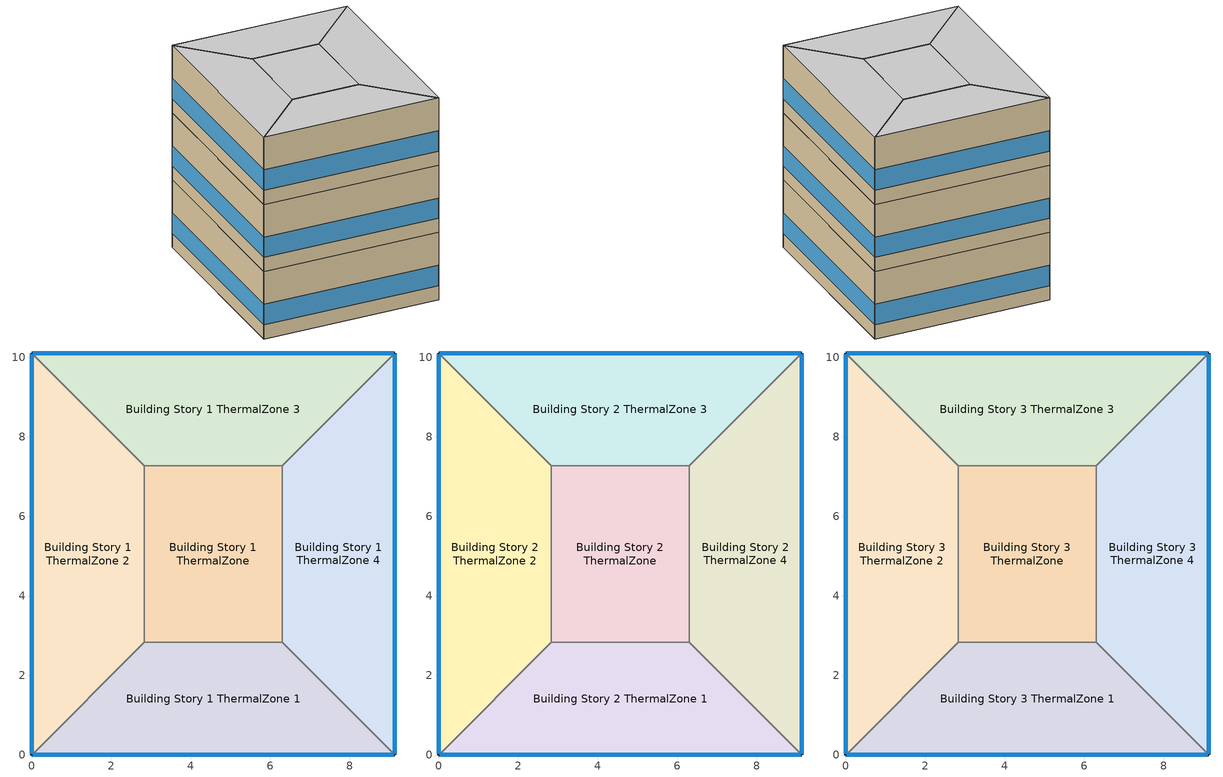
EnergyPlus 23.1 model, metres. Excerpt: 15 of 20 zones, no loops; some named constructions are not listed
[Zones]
Building Story 1 ThermalZone
 floor ground (Typical Insulated Carpeted 8in Slab Floor): 6.3,2.83 2.83,2.83 2.83,7.28 6.3,7.28 z0
 wall adiabatic (Typical Interior Wall): 2.83,2.83 6.3,2.83 6.3,7.28 2.83,7.28 2.83,2.83 z0:3.6
 ceiling adiabatic (Typical Interior Floor): 6.3,7.28 2.83,7.28 2.83,2.83 6.3,2.83 z3.6
Building Story 1 ThermalZone 1
 floor ground (Typical Insulated Carpeted 8in Slab Floor): 9.13,0 0,0 2.83,2.83 6.3,2.83 z0
 wall outside (Typical Insulated Steel Framed Exterior Wall R-20.41): 0,0 9.13,0 z0:3.6
 wall adiabatic (Typical Interior Wall): 9.13,0 6.3,2.83 2.83,2.83 0,0 z0:3.6
 window (U 0.48 SHGC 0.40 Dbl Ref-D Clr 6mm/13mm): 0.03,0 9.1,0 z0.76:1.85
 ceiling adiabatic (Typical Interior Ceiling): 6.3,2.83 2.83,2.83 0,0 9.13,0 z3.6
Building Story 1 ThermalZone 2
 floor ground (Typical Insulated Carpeted 8in Slab Floor): 0,0 0,10.11 2.83,7.28 2.83,2.83 z0
 wall outside (Typical Insulated Steel Framed Exterior Wall R-20.41): 0,10.11 0,0 z0:3.6
 wall adiabatic (Typical Interior Wall): 0,0 2.83,2.83 2.83,7.28 0,10.11 z0:3.6
 window (U 0.48 SHGC 0.40 Dbl Ref-D Clr 6mm/13mm): 0,10.08 0,0.03 z0.76:1.85
 ceiling adiabatic (Typical Interior Ceiling): 2.83,2.83 2.83,7.28 0,10.11 0,0 z3.6
Building Story 1 ThermalZone 3
 floor ground (Typical Insulated Carpeted 8in Slab Floor): 0,10.11 9.13,10.11 6.3,7.28 2.83,7.28 z0
 wall outside (Typical Insulated Steel Framed Exterior Wall R-20.41): 9.13,10.11 0,10.11 z0:3.6
 wall adiabatic (Typical Interior Wall): 0,10.11 2.83,7.28 6.3,7.28 9.13,10.11 z0:3.6
 window (U 0.48 SHGC 0.40 Dbl Ref-D Clr 6mm/13mm): 9.1,10.11 0.03,10.11 z0.76:1.85
 ceiling adiabatic (Typical Interior Ceiling): 2.83,7.28 6.3,7.28 9.13,10.11 0,10.11 z3.6
Building Story 1 ThermalZone 4
 floor ground (Typical Insulated Carpeted 8in Slab Floor): 9.13,10.11 9.13,0 6.3,2.83 6.3,7.28 z0
 wall outside (Typical Insulated Steel Framed Exterior Wall R-20.41): 9.13,0 9.13,10.11 z0:3.6
 wall adiabatic (Typical Interior Wall): 9.13,10.11 6.3,7.28 6.3,2.83 9.13,0 z0:3.6
 window (U 0.48 SHGC 0.40 Dbl Ref-D Clr 6mm/13mm): 9.13,0.03 9.13,10.08 z0.76:1.85
 ceiling adiabatic (Typical Interior Ceiling): 6.3,7.28 6.3,2.83 9.13,0 9.13,10.11 z3.6
Building Story 2 ThermalZone
 floor adiabatic (Typical Interior Floor): 6.3,2.83 2.83,2.83 2.83,7.28 6.3,7.28 z3.6
 wall adiabatic (Typical Interior Wall): 2.83,2.83 6.3,2.83 6.3,7.28 2.83,7.28 2.83,2.83 z3.6:7.2
 ceiling adiabatic (Typical Interior Ceiling): 6.3,7.28 2.83,7.28 2.83,2.83 6.3,2.83 z7.2
Building Story 2 ThermalZone 1
 floor adiabatic (Typical Interior Ceiling): 9.13,0 0,0 2.83,2.83 6.3,2.83 z3.6
 wall outside (Typical Insulated Steel Framed Exterior Wall R-20.41): 0,0 9.13,0 z3.6:7.2
 wall adiabatic (Typical Interior Wall): 9.13,0 6.3,2.83 2.83,2.83 0,0 z3.6:7.2
 window (U 0.48 SHGC 0.40 Dbl Ref-D Clr 6mm/13mm): 0.03,0 9.1,0 z4.36:5.45
 ceiling adiabatic (Typical Interior Ceiling): 6.3,2.83 2.83,2.83 0,0 9.13,0 z7.2
Building Story 2 ThermalZone 2
 floor adiabatic (Typical Interior Ceiling): 0,0 0,10.11 2.83,7.28 2.83,2.83 z3.6
 wall outside (Typical Insulated Steel Framed Exterior Wall R-20.41): 0,10.11 0,0 z3.6:7.2
 wall adiabatic (Typical Interior Wall): 0,0 2.83,2.83 2.83,7.28 0,10.11 z3.6:7.2
 window (U 0.48 SHGC 0.40 Dbl Ref-D Clr 6mm/13mm): 0,10.08 0,0.03 z4.36:5.45
 ceiling adiabatic (Typical Interior Ceiling): 2.83,2.83 2.83,7.28 0,10.11 0,0 z7.2
Building Story 2 ThermalZone 3
 floor adiabatic (Typical Interior Ceiling): 0,10.11 9.13,10.11 6.3,7.28 2.83,7.28 z3.6
 wall outside (Typical Insulated Steel Framed Exterior Wall R-20.41): 9.13,10.11 0,10.11 z3.6:7.2
 wall adiabatic (Typical Interior Wall): 0,10.11 2.83,7.28 6.3,7.28 9.13,10.11 z3.6:7.2
 window (U 0.48 SHGC 0.40 Dbl Ref-D Clr 6mm/13mm): 9.1,10.11 0.03,10.11 z4.36:5.45
 ceiling adiabatic (Typical Interior Ceiling): 2.83,7.28 6.3,7.28 9.13,10.11 0,10.11 z7.2
Building Story 2 ThermalZone 4
 floor adiabatic (Typical Interior Ceiling): 9.13,10.11 9.13,0 6.3,2.83 6.3,7.28 z3.6
 wall outside (Typical Insulated Steel Framed Exterior Wall R-20.41): 9.13,0 9.13,10.11 z3.6:7.2
 wall adiabatic (Typical Interior Wall): 9.13,10.11 6.3,7.28 6.3,2.83 9.13,0 z3.6:7.2
 window (U 0.48 SHGC 0.40 Dbl Ref-D Clr 6mm/13mm): 9.13,0.03 9.13,10.08 z4.36:5.45
 ceiling adiabatic (Typical Interior Ceiling): 6.3,7.28 6.3,2.83 9.13,0 9.13,10.11 z7.2
Building Story 3 ThermalZone
 floor adiabatic (Typical Interior Ceiling): 6.3,2.83 2.83,2.83 2.83,7.28 6.3,7.28 z7.2
 wall adiabatic (Typical Interior Wall): 2.83,2.83 6.3,2.83 6.3,7.28 2.83,7.28 2.83,2.83 z7.2:10.8
 ceiling adiabatic (Typical Interior Ceiling): 6.3,7.28 2.83,7.28 2.83,2.83 6.3,2.83 z10.8
Building Story 3 ThermalZone 1
 floor adiabatic (Typical Interior Ceiling): 9.13,0 0,0 2.83,2.83 6.3,2.83 z7.2
 wall outside (Typical Insulated Steel Framed Exterior Wall R-20.41): 0,0 9.13,0 z7.2:10.8
 wall adiabatic (Typical Interior Wall): 9.13,0 6.3,2.83 2.83,2.83 0,0 z7.2:10.8
 window (U 0.48 SHGC 0.40 Dbl Ref-D Clr 6mm/13mm): 0.03,0 9.1,0 z7.96:9.05
 ceiling adiabatic (Typical Interior Ceiling): 6.3,2.83 2.83,2.83 0,0 9.13,0 z10.8
Building Story 3 ThermalZone 2
 floor adiabatic (Typical Interior Ceiling): 0,0 0,10.11 2.83,7.28 2.83,2.83 z7.2
 wall outside (Typical Insulated Steel Framed Exterior Wall R-20.41): 0,10.11 0,0 z7.2:10.8
 wall adiabatic (Typical Interior Wall): 0,0 2.83,2.83 2.83,7.28 0,10.11 z7.2:10.8
 window (U 0.48 SHGC 0.40 Dbl Ref-D Clr 6mm/13mm): 0,10.08 0,0.03 z7.96:9.05
 ceiling adiabatic (Typical Interior Floor): 2.83,2.83 2.83,7.28 0,10.11 0,0 z10.8
Building Story 3 ThermalZone 3
 floor adiabatic (Typical Interior Ceiling): 0,10.11 9.13,10.11 6.3,7.28 2.83,7.28 z7.2
 wall outside (Typical Insulated Steel Framed Exterior Wall R-20.41): 9.13,10.11 0,10.11 z7.2:10.8
 wall adiabatic (Typical Interior Wall): 0,10.11 2.83,7.28 6.3,7.28 9.13,10.11 z7.2:10.8
 window (U 0.48 SHGC 0.40 Dbl Ref-D Clr 6mm/13mm): 9.1,10.11 0.03,10.11 z7.96:9.05
 ceiling adiabatic (Typical Interior Floor): 2.83,7.28 6.3,7.28 9.13,10.11 0,10.11 z10.8
Building Story 3 ThermalZone 4
 floor adiabatic (Typical Interior Ceiling): 9.13,10.11 9.13,0 6.3,2.83 6.3,7.28 z7.2
 wall outside (Typical Insulated Steel Framed Exterior Wall R-20.41): 9.13,0 9.13,10.11 z7.2:10.8
 wall adiabatic (Typical Interior Wall): 9.13,10.11 6.3,7.28 6.3,2.83 9.13,0 z7.2:10.8
 window (U 0.48 SHGC 0.40 Dbl Ref-D Clr 6mm/13mm): 9.13,0.03 9.13,10.08 z7.96:9.05
 ceiling adiabatic (Typical Interior Floor): 6.3,7.28 6.3,2.83 9.13,0 9.13,10.11 z10.8
[Building]
bld_29: Terrain=City
[Site:Location]
Laramie General Brees Field_WY_USA: Latitude {deg}=41.3154; Longitude {deg}=-105.582; Time Zone {hr}=-7; Elevation {m}=2215
[Site:GroundTemperature:FCfactorMethod]
8.6, 2.8, -4.1, -8.8, -2.2, 0.3, 6.7, 10.1, 16.5, 20.6, 19.2, 14.7
[Site:WaterMainsTemperature]
Calculation Method=Correlation; Annual Average Outdoor Air Temperature {C}=8.96667; Maximum Difference In Monthly Average Outdoor Air Temperatures {deltaC}=26.2
[SizingPeriod:DesignDay] Day of Month=21; Dry-Bulb Temperature Range Modifier Type=DefaultMultipliers; Humidity Condition Type=Wetbulb; Barometric Pressure {Pa}=98769; Rain Indicator=No; Snow Indicator=No; Daylight Saving Time Indicator=No; Begin Environment Reset Mode=FullResetAtBeginEnvironment
Name | Month | Day Type | Maximum Dry-Bulb Temperature {C} | Daily Dry-Bulb Temperature Range {deltaC} | Wetbulb or DewPoint at Maximum Dry-Bulb {C} | Wind Speed {m/s} | Wind Direction {deg} | Solar Model Indicator | ASHRAE Clear Sky Optical Depth for Beam Irradiance (taub) | ASHRAE Clear Sky Optical Depth for Diffuse Irradiance (taud) | Sky Clearness
Buffalo Niagara Intl Ap Ann Clg .4% Condns DB=>MWB 1 | 7 | SummerDesignDay | 30.3 | 9.3 | 21.8 | 5.7 | 240 | ASHRAETau | 0.462 | 2.001
Buffalo Niagara Intl Ap Ann Clg .4% Condns WB=>MDB 1 | 7 | SummerDesignDay | 27.8 | 9.3 | 23.8 | 5.7 | 240 | ASHRAETau | 0.462 | 2.001
Buffalo Niagara Intl Ap Ann Htg 99.6% Condns DB 1 | 1 | WinterDesignDay | -16.3 | 0 | -16.3 | 5.1 | 270 | ASHRAEClearSky |  |  | 0
[Material] Thermal Absorptance=0.9; Solar Absorptance=0.7
Name | Roughness | Thickness {m} | Conductivity {W/m-K} | Density {kg/m3} | Specific Heat {J/kg-K} | Visible Absorptance
100mm Normalweight concrete floor | MediumRough | 0.1016 | 2.31045 | 2322 | 832.557 | 0.7
25mm Stucco | Smooth | 0.0254 | 0.72 | 1856 | 840 | 0.7
5/8 in. Gypsum Board | MediumSmooth | 0.0159 | 0.16 | 800 | 1090 | 0.7
8 in. Normalweight Concrete Floor | MediumRough | 0.2032 | 2.31 | 2322 | 832 | 0.7
G01 13mm gypsum board | Smooth | 0.0127 | 0.160031 | 800.001 | 1090.73 | 0.5
[Material:NoMass] Roughness=Smooth; Thermal Absorptance=0.9; Solar Absorptance=0.7
Name | Thermal Resistance {m2-K/W} | Visible Absorptance
CP02 CARPET PAD; Typical Carpet Pad | 0.21648 | 0.8
Typical Insulation R-18.23 | 3.21036 | 0.7
[WindowMaterial:Gas]
AIR 13MM: Gas Type=Air; Thickness {m}=0.0127
[WindowMaterial:Glazing] Optical Data Type=SpectralAverage; Thickness {m}=0.006; Infrared Transmittance at Normal Incidence=0; Front Side Infrared Hemispherical Emissivity=0.84; Conductivity {W/m-K}=0.9; Dirt Correction Factor for Solar and Visible Transmittance=1; Solar Diffusing=No
Name | Solar Transmittance at Normal Incidence | Front Side Solar Reflectance at Normal Incidence | Back Side Solar Reflectance at Normal Incidence | Visible Transmittance at Normal Incidence | Front Side Visible Reflectance at Normal Incidence | Back Side Visible Reflectance at Normal Incidence | Back Side Infrared Hemispherical Emissivity
CLEAR 6MM | 0.775 | 0.071 | 0.071 | 0.881 | 0.08 | 0.08 | 0.84
REF D CLEAR 6MM | 0.429 | 0.308 | 0.379 | 0.334 | 0.453 | 0.505 | 0.82
[Construction]
Typical Insulated Carpeted 8in Slab Floor: 8 in. Normalweight Concrete Floor, Typical Carpet Pad
Typical Insulated Steel Framed Exterior Wall R-20.41: 25mm Stucco, 5/8 in. Gypsum Board, Typical Insulation R-18.23, 5/8 in. Gypsum Board
Typical Interior Ceiling: CP02 CARPET PAD, 100mm Normalweight concrete floor
Typical Interior Floor: 100mm Normalweight concrete floor, CP02 CARPET PAD
Typical Interior Wall: G01 13mm gypsum board, G01 13mm gypsum board
U 0.48 SHGC 0.40 Dbl Ref-D Clr 6mm/13mm: REF D CLEAR 6MM, AIR 13MM, CLEAR 6MM
[Zone] Multiplier=1; Part of Total Floor Area=Yes
Building Story 1 ThermalZone; Building Story 1 ThermalZone 1; Building Story 1 ThermalZone 2; Building Story 1 ThermalZone 3; Building Story 1 ThermalZone 4; Building Story 2 ThermalZone; Building Story 2 ThermalZone 1; Building Story 2 ThermalZone 2; Building Story 2 ThermalZone 3; Building Story 2 ThermalZone 4; Building Story 3 ThermalZone; Building Story 3 ThermalZone 1; Building Story 3 ThermalZone 2; Building Story 3 ThermalZone 3; Building Story 3 ThermalZone 4
[Space]
Name | Zone | Space Type
Building Story 1 Space | Building Story 1 ThermalZone | Story Ground Blended Space Type
Building Story 1 Space 1 | Building Story 1 ThermalZone 1 | Story Ground Blended Space Type
Building Story 1 Space 2 | Building Story 1 ThermalZone 2 | Story Ground Blended Space Type
Building Story 1 Space 3 | Building Story 1 ThermalZone 3 | Story Ground Blended Space Type
Building Story 1 Space 4 | Building Story 1 ThermalZone 4 | Story Ground Blended Space Type
Building Story 2 Space | Building Story 2 ThermalZone | Story Mid Blended Space Type
Building Story 2 Space 1 | Building Story 2 ThermalZone 1 | Story Mid Blended Space Type
Building Story 2 Space 2 | Building Story 2 ThermalZone 2 | Story Mid Blended Space Type
Building Story 2 Space 3 | Building Story 2 ThermalZone 3 | Story Mid Blended Space Type
Building Story 2 Space 4 | Building Story 2 ThermalZone 4 | Story Mid Blended Space Type
Building Story 3 Space | Building Story 3 ThermalZone | Story Mid2 Blended Space Type
Building Story 3 Space 1 | Building Story 3 ThermalZone 1 | Story Mid2 Blended Space Type
Building Story 3 Space 2 | Building Story 3 ThermalZone 2 | Story Mid2 Blended Space Type
Building Story 3 Space 3 | Building Story 3 ThermalZone 3 | Story Mid2 Blended Space Type
Building Story 3 Space 4 | Building Story 3 ThermalZone 4 | Story Mid2 Blended Space Type
[InternalMass]
Name | Construction | Zone or ZoneList | Space or SpaceList | Surface Area {m2}
Building Story 1 Space 1 SecondarySchool Auditorium  - Story Ground Mass | InteriorFurnishings 1 | Building Story 1 ThermalZone 1 | Building Story 1 Space 1 | 4.30973
Building Story 1 Space SecondarySchool Auditorium  - Story Ground Mass | InteriorFurnishings 1 | Building Story 1 ThermalZone | Building Story 1 Space | 3.73529
Building Story 1 Space 2 SecondarySchool Auditorium  - Story Ground Mass | InteriorFurnishings 1 | Building Story 1 ThermalZone 2 | Building Story 1 Space 2 | 4.98002
Building Story 1 Space 4 SecondarySchool Auditorium  - Story Ground Mass | InteriorFurnishings 1 | Building Story 1 ThermalZone 4 | Building Story 1 Space 4 | 4.98002
Building Story 1 Space 3 SecondarySchool Auditorium  - Story Ground Mass | InteriorFurnishings 1 | Building Story 1 ThermalZone 3 | Building Story 1 Space 3 | 4.30973
Building Story 1 Space 1 SecondarySchool Cafeteria  - Story Ground Mass | InteriorFurnishings 1 | Building Story 1 ThermalZone 1 | Building Story 1 Space 1 | 2.72779
Building Story 1 Space SecondarySchool Cafeteria  - Story Ground Mass | InteriorFurnishings 1 | Building Story 1 ThermalZone | Building Story 1 Space | 2.3642
Building Story 1 Space 2 SecondarySchool Cafeteria  - Story Ground Mass | InteriorFurnishings 1 | Building Story 1 ThermalZone 2 | Building Story 1 Space 2 | 3.15203
Building Story 1 Space 4 SecondarySchool Cafeteria  - Story Ground Mass | InteriorFurnishings 1 | Building Story 1 ThermalZone 4 | Building Story 1 Space 4 | 3.15203
Building Story 1 Space 3 SecondarySchool Cafeteria  - Story Ground Mass | InteriorFurnishings 1 | Building Story 1 ThermalZone 3 | Building Story 1 Space 3 | 2.72778
Building Story 1 Space 1 SecondarySchool ComputerRoom  - Story Ground Mass | InteriorFurnishings 1 | Building Story 1 ThermalZone 1 | Building Story 1 Space 1 | 4.16436
Building Story 1 Space SecondarySchool ComputerRoom  - Story Ground Mass | InteriorFurnishings 1 | Building Story 1 ThermalZone | Building Story 1 Space | 3.6093
Building Story 1 Space 2 SecondarySchool ComputerRoom  - Story Ground Mass | InteriorFurnishings 1 | Building Story 1 ThermalZone 2 | Building Story 1 Space 2 | 4.81204
Building Story 1 Space 4 SecondarySchool ComputerRoom  - Story Ground Mass | InteriorFurnishings 1 | Building Story 1 ThermalZone 4 | Building Story 1 Space 4 | 4.81204
Building Story 1 Space 3 SecondarySchool ComputerRoom  - Story Ground Mass | InteriorFurnishings 1 | Building Story 1 ThermalZone 3 | Building Story 1 Space 3 | 4.16436
Building Story 1 Space 1 SecondarySchool Gym  - Story Ground Mass | InteriorFurnishings 1 | Building Story 1 ThermalZone 1 | Building Story 1 Space 1 | 8.5311
Building Story 1 Space SecondarySchool Gym  - Story Ground Mass | InteriorFurnishings 1 | Building Story 1 ThermalZone | Building Story 1 Space | 7.394
Building Story 1 Space 2 SecondarySchool Gym  - Story Ground Mass | InteriorFurnishings 1 | Building Story 1 ThermalZone 2 | Building Story 1 Space 2 | 9.85793
Building Story 1 Space 4 SecondarySchool Gym  - Story Ground Mass | InteriorFurnishings 1 | Building Story 1 ThermalZone 4 | Building Story 1 Space 4 | 9.85793
Building Story 1 Space 3 SecondarySchool Gym  - Story Ground Mass | InteriorFurnishings 1 | Building Story 1 ThermalZone 3 | Building Story 1 Space 3 | 8.53109
Building Story 1 Space 1 SecondarySchool Kitchen  - Story Ground Mass | InteriorFurnishings 1 | Building Story 1 ThermalZone 1 | Building Story 1 Space 1 | 0.940616
Building Story 1 Space SecondarySchool Kitchen  - Story Ground Mass | InteriorFurnishings 1 | Building Story 1 ThermalZone | Building Story 1 Space | 0.815243
Building Story 1 Space 2 SecondarySchool Kitchen  - Story Ground Mass | InteriorFurnishings 1 | Building Story 1 ThermalZone 2 | Building Story 1 Space 2 | 1.08691
Building Story 1 Space 4 SecondarySchool Kitchen  - Story Ground Mass | InteriorFurnishings 1 | Building Story 1 ThermalZone 4 | Building Story 1 Space 4 | 1.08691
Building Story 1 Space 3 SecondarySchool Kitchen  - Story Ground Mass | InteriorFurnishings 1 | Building Story 1 ThermalZone 3 | Building Story 1 Space 3 | 0.940615
Building Story 1 Space 1 SecondarySchool Library  - Story Ground Mass | InteriorFurnishings 1 | Building Story 1 ThermalZone 1 | Building Story 1 Space 1 | 3.6684
Building Story 1 Space SecondarySchool Library  - Story Ground Mass | InteriorFurnishings 1 | Building Story 1 ThermalZone | Building Story 1 Space | 3.17945
Building Story 1 Space 2 SecondarySchool Library  - Story Ground Mass | InteriorFurnishings 1 | Building Story 1 ThermalZone 2 | Building Story 1 Space 2 | 4.23894
Building Story 1 Space 4 SecondarySchool Library  - Story Ground Mass | InteriorFurnishings 1 | Building Story 1 ThermalZone 4 | Building Story 1 Space 4 | 4.23894
Building Story 1 Space 3 SecondarySchool Library  - Story Ground Mass | InteriorFurnishings 1 | Building Story 1 ThermalZone 3 | Building Story 1 Space 3 | 3.6684
Building Story 1 Space 1 SecondarySchool Lobby  - Story Ground Mass; Building Story 1 Space 1 SecondarySchool Restroom  - Story Ground Mass | InteriorFurnishings 1 | Building Story 1 ThermalZone 1 | Building Story 1 Space 1 | 1.82993
Building Story 1 Space SecondarySchool Lobby  - Story Ground Mass; Building Story 1 Space SecondarySchool Restroom  - Story Ground Mass | InteriorFurnishings 1 | Building Story 1 ThermalZone | Building Story 1 Space | 1.58602
Building Story 1 Space 2 SecondarySchool Lobby  - Story Ground Mass; Building Story 1 Space 2 SecondarySchool Restroom  - Story Ground Mass | InteriorFurnishings 1 | Building Story 1 ThermalZone 2 | Building Story 1 Space 2 | 2.11453
Building Story 1 Space 4 SecondarySchool Lobby  - Story Ground Mass; Building Story 1 Space 4 SecondarySchool Restroom  - Story Ground Mass | InteriorFurnishings 1 | Building Story 1 ThermalZone 4 | Building Story 1 Space 4 | 2.11453
Building Story 1 Space 3 SecondarySchool Lobby  - Story Ground Mass; Building Story 1 Space 3 SecondarySchool Restroom  - Story Ground Mass | InteriorFurnishings 1 | Building Story 1 ThermalZone 3 | Building Story 1 Space 3 | 1.82992
Building Story 1 Space 1 SecondarySchool Mechanical  - Story Ground Mass | InteriorFurnishings 1 | Building Story 1 ThermalZone 1 | Building Story 1 Space 1 | 2.98432
Building Story 1 Space SecondarySchool Mechanical  - Story Ground Mass | InteriorFurnishings 1 | Building Story 1 ThermalZone | Building Story 1 Space | 2.58654
Building Story 1 Space 2 SecondarySchool Mechanical  - Story Ground Mass | InteriorFurnishings 1 | Building Story 1 ThermalZone 2 | Building Story 1 Space 2 | 3.44846
Building Story 1 Space 4 SecondarySchool Mechanical  - Story Ground Mass | InteriorFurnishings 1 | Building Story 1 ThermalZone 4 | Building Story 1 Space 4 | 3.44846
Building Story 1 Space 3 SecondarySchool Mechanical  - Story Ground Mass | InteriorFurnishings 1 | Building Story 1 ThermalZone 3 | Building Story 1 Space 3 | 2.98431
Building Story 1 Space 1 SecondarySchool Office  - Story Ground Mass | InteriorFurnishings 1 | Building Story 1 ThermalZone 1 | Building Story 1 Space 1 | 4.64322
Building Story 1 Space SecondarySchool Office  - Story Ground Mass | InteriorFurnishings 1 | Building Story 1 ThermalZone | Building Story 1 Space | 4.02433
Building Story 1 Space 2 SecondarySchool Office  - Story Ground Mass | InteriorFurnishings 1 | Building Story 1 ThermalZone 2 | Building Story 1 Space 2 | 5.36538
Building Story 1 Space 4 SecondarySchool Office  - Story Ground Mass | InteriorFurnishings 1 | Building Story 1 ThermalZone 4 | Building Story 1 Space 4 | 5.36538
Building Story 1 Space 3 SecondarySchool Office  - Story Ground Mass | InteriorFurnishings 1 | Building Story 1 ThermalZone 3 | Building Story 1 Space 3 | 4.64322
Building Story 1 Space Mass | InteriorFurnishings 2 | Building Story 1 ThermalZone | Building Story 1 Space | 30.8804
Building Story 1 Space 1 Mass | InteriorFurnishings 2 | Building Story 1 ThermalZone 1 | Building Story 1 Space 1 | 35.6294
Building Story 1 Space 2 Mass | InteriorFurnishings 2 | Building Story 1 ThermalZone 2 | Building Story 1 Space 2 | 41.1708
Building Story 1 Space 3 Mass | InteriorFurnishings 2 | Building Story 1 ThermalZone 3 | Building Story 1 Space 3 | 35.6293
Building Story 1 Space 4 Mass | InteriorFurnishings 2 | Building Story 1 ThermalZone 4 | Building Story 1 Space 4 | 41.1708
Building Story 2 Space 1 SecondarySchool Classroom A  - Story Mid Mass; Building Story 2 Space 1 SecondarySchool Classroom C  - Story Mid Mass | InteriorFurnishings 1 | Building Story 2 ThermalZone 1 | Building Story 2 Space 1 | 8.82255
Building Story 2 Space 4 SecondarySchool Classroom A  - Story Mid Mass; Building Story 2 Space 4 SecondarySchool Classroom C  - Story Mid Mass | InteriorFurnishings 1 | Building Story 2 ThermalZone 4 | Building Story 2 Space 4 | 10.1947
Building Story 2 Space SecondarySchool Classroom A  - Story Mid Mass; Building Story 2 Space SecondarySchool Classroom C  - Story Mid Mass | InteriorFurnishings 1 | Building Story 2 ThermalZone | Building Story 2 Space | 7.64661
Building Story 2 Space 2 SecondarySchool Classroom A  - Story Mid Mass; Building Story 2 Space 2 SecondarySchool Classroom C  - Story Mid Mass | InteriorFurnishings 1 | Building Story 2 ThermalZone 2 | Building Story 2 Space 2 | 10.1947
Building Story 2 Space 3 SecondarySchool Classroom A  - Story Mid Mass; Building Story 2 Space 3 SecondarySchool Classroom C  - Story Mid Mass | InteriorFurnishings 1 | Building Story 2 ThermalZone 3 | Building Story 2 Space 3 | 8.82254
Building Story 2 Space 1 SecondarySchool Corridor B  - Story Mid Mass | InteriorFurnishings 1 | Building Story 2 ThermalZone 1 | Building Story 2 Space 1 | 12.4403
Building Story 2 Space 4 SecondarySchool Corridor B  - Story Mid Mass | InteriorFurnishings 1 | Building Story 2 ThermalZone 4 | Building Story 2 Space 4 | 14.3752
Building Story 2 Space SecondarySchool Corridor B  - Story Mid Mass | InteriorFurnishings 1 | Building Story 2 ThermalZone | Building Story 2 Space | 10.7822
Building Story 2 Space 2 SecondarySchool Corridor B  - Story Mid Mass | InteriorFurnishings 1 | Building Story 2 ThermalZone 2 | Building Story 2 Space 2 | 14.3752
Building Story 2 Space 3 SecondarySchool Corridor B  - Story Mid Mass | InteriorFurnishings 1 | Building Story 2 ThermalZone 3 | Building Story 2 Space 3 | 12.4403
Building Story 2 Space 1 SecondarySchool Gym  - Story Mid Mass | InteriorFurnishings 1 | Building Story 2 ThermalZone 1 | Building Story 2 Space 1 | 5.54393
Building Story 2 Space 4 SecondarySchool Gym  - Story Mid Mass | InteriorFurnishings 1 | Building Story 2 ThermalZone 4 | Building Story 2 Space 4 | 6.40617
Building Story 2 Space SecondarySchool Gym  - Story Mid Mass | InteriorFurnishings 1 | Building Story 2 ThermalZone | Building Story 2 Space | 4.80499
Building Story 2 Space 2 SecondarySchool Gym  - Story Mid Mass | InteriorFurnishings 1 | Building Story 2 ThermalZone 2 | Building Story 2 Space 2 | 6.40617
Building Story 2 Space 3 SecondarySchool Gym  - Story Mid Mass | InteriorFurnishings 1 | Building Story 2 ThermalZone 3 | Building Story 2 Space 3 | 5.54393
Building Story 2 Space Mass | InteriorFurnishings 2 | Building Story 2 ThermalZone | Building Story 2 Space | 30.8804
Building Story 2 Space 1 Mass | InteriorFurnishings 2 | Building Story 2 ThermalZone 1 | Building Story 2 Space 1 | 35.6294
Building Story 2 Space 2 Mass | InteriorFurnishings 2 | Building Story 2 ThermalZone 2 | Building Story 2 Space 2 | 41.1708
Building Story 2 Space 3 Mass | InteriorFurnishings 2 | Building Story 2 ThermalZone 3 | Building Story 2 Space 3 | 35.6293
Building Story 2 Space 4 Mass | InteriorFurnishings 2 | Building Story 2 ThermalZone 4 | Building Story 2 Space 4 | 41.1708
Building Story 3 Space Office WholeBuilding - Md Office  - Story Mid2 Mass | InteriorFurnishings 1 | Building Story 3 ThermalZone | Building Story 3 Space | 18.5282
Building Story 3 Space 4 Office WholeBuilding - Md Office  - Story Mid2 Mass | InteriorFurnishings 1 | Building Story 3 ThermalZone 4 | Building Story 3 Space 4 | 24.7025
Building Story 3 Space 1 Office WholeBuilding - Md Office  - Story Mid2 Mass | InteriorFurnishings 1 | Building Story 3 ThermalZone 1 | Building Story 3 Space 1 | 21.3776
Building Story 3 Space 2 Office WholeBuilding - Md Office  - Story Mid2 Mass | InteriorFurnishings 1 | Building Story 3 ThermalZone 2 | Building Story 3 Space 2 | 24.7025
